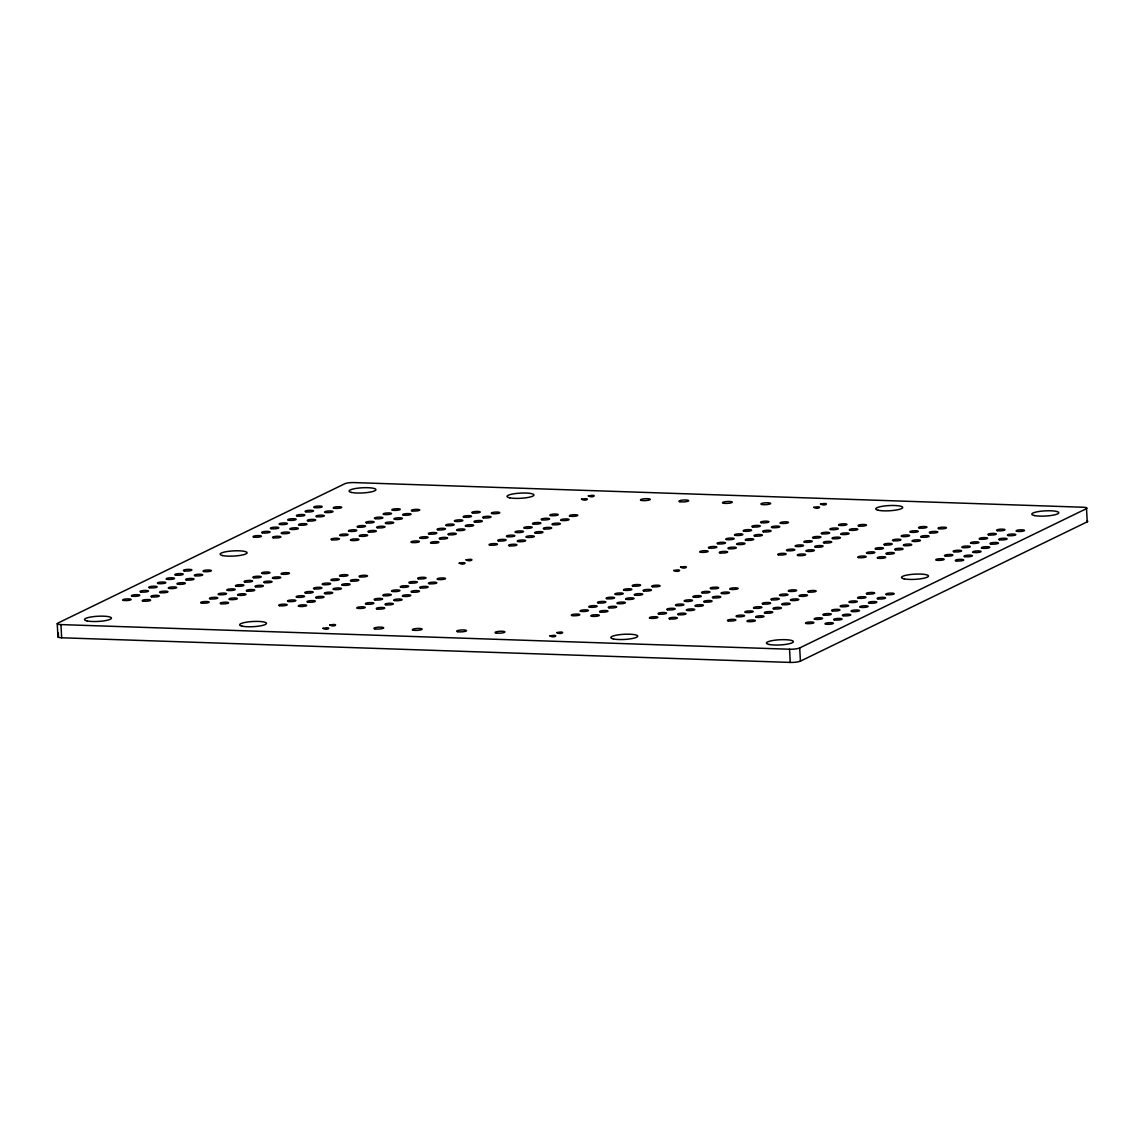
<?xml version="1.0" encoding="UTF-8"?>
<svg xmlns="http://www.w3.org/2000/svg" width="1145" height="1145" viewBox="0 0 1145 1145"><rect width="100%" height="100%" fill="white"/><g stroke="black" fill="none" stroke-linecap="round" stroke-linejoin="round"><path stroke-width="1.5" d="M1086.519 508.623A6.054 1.159 -3.1 0 0 1083.456 507.249L353.905 482.575A6.841 1.317 -3.1 0 0 344.874 483.72L57.78 623.152A6.24 1.202 -3.1 0 0 60.943 624.583L789.535 649.229A7.714 1.488 -3.1 0 0 799.697 647.941L1086.519 508.623L1087.235 521.834L800.412 661.137A7.714 1.488 -3.1 0 1 790.25 662.425L61.658 637.779A6.24 1.202 -3.1 0 1 58.495 636.362L58.323 633.056M799.697 647.941L800.412 661.137M789.535 649.229L790.25 662.425M60.943 624.583L61.658 637.779M57.25 623.724L57.966 636.921M1087.192 520.875A6.054 1.159 -3.1 0 1 1087.235 521.834M322.904 628.347C327.456 631.21 333.424 626.229 322.904 628.347M329.746 625.027C334.297 627.889 340.265 622.909 329.746 625.027M459.217 563.168C463.754 566.045 469.722 561.064 459.217 563.168M466.058 559.848C470.595 562.725 476.563 557.744 466.058 559.848M581.517 499.206C586.054 502.082 592.037 497.102 581.517 499.206M588.358 495.885C592.895 498.762 598.864 493.781 588.358 495.885M549.929 635.904C554.481 638.781 560.449 633.8 549.929 635.904M556.771 632.584C561.322 635.446 567.29 630.466 556.771 632.584M673.718 570.482C678.255 573.359 684.238 568.364 673.718 570.482M680.559 567.161C685.096 570.024 691.065 565.043 680.559 567.161M813.694 507.349C818.246 510.226 824.214 505.246 813.694 507.349M820.536 504.029C825.087 506.906 831.055 501.925 820.536 504.029M589.489 607.136A4.279 0.83 -3.1 0 0 596.846 606.607A4.279 0.83 -3.1 0 0 592.495 605.676A4.279 0.83 -3.1 0 0 589.489 607.136M87.092 620.933A13.468 2.591 -3.1 0 0 110.264 619.259A13.468 2.591 -3.1 0 0 96.581 616.325A13.468 2.591 -3.1 0 0 87.092 620.933M222.717 555.568A13.468 2.591 -3.1 0 0 245.889 553.894A13.468 2.591 -3.1 0 0 232.192 550.96A13.468 2.591 -3.1 0 0 222.717 555.568M769.025 644.449A13.468 2.591 -3.1 0 0 792.197 642.774A13.468 2.591 -3.1 0 0 778.5 639.84A13.468 2.591 -3.1 0 0 769.025 644.449M904.106 578.84A13.468 2.591 -3.1 0 0 927.278 577.166A13.468 2.591 -3.1 0 0 913.581 574.232A13.468 2.591 -3.1 0 0 904.106 578.84M242.182 626.172A13.468 2.591 -3.1 0 0 265.354 624.497A13.468 2.591 -3.1 0 0 251.671 621.578A13.468 2.591 -3.1 0 0 242.182 626.172M351.615 492.45A13.468 2.591 -3.1 0 0 374.787 490.776A13.468 2.591 -3.1 0 0 361.09 487.856A13.468 2.591 -3.1 0 0 351.615 492.45M613.391 638.953A13.468 2.591 -3.1 0 0 636.563 637.278A13.468 2.591 -3.1 0 0 622.866 634.359A13.468 2.591 -3.1 0 0 613.391 638.953M1034.407 515.551A13.468 2.591 -3.1 0 0 1057.579 513.876A13.468 2.591 -3.1 0 0 1043.882 510.942A13.468 2.591 -3.1 0 0 1034.407 515.551M509.625 497.803A13.468 2.591 -3.1 0 0 532.797 496.114A13.468 2.591 -3.1 0 0 519.1 493.194A13.468 2.591 -3.1 0 0 509.625 497.803M878.329 510.269A13.468 2.591 -3.1 0 0 901.501 508.595A13.468 2.591 -3.1 0 0 887.819 505.661A13.468 2.591 -3.1 0 0 878.329 510.269M142.939 601.053A4.279 0.83 -3.1 0 0 150.296 600.524A4.279 0.83 -3.1 0 0 145.945 599.594A4.279 0.83 -3.1 0 0 142.939 601.053M123.431 600.395A4.279 0.83 -3.1 0 0 130.788 599.865A4.279 0.83 -3.1 0 0 126.437 598.935A4.279 0.83 -3.1 0 0 123.431 600.395M151.627 596.831A4.279 0.83 -3.1 0 0 158.983 596.302A4.279 0.83 -3.1 0 0 154.632 595.371A4.279 0.83 -3.1 0 0 151.627 596.831M132.119 596.173A4.279 0.83 -3.1 0 0 139.475 595.643A4.279 0.83 -3.1 0 0 135.124 594.713A4.279 0.83 -3.1 0 0 132.119 596.173M160.314 592.623A4.279 0.83 -3.1 0 0 167.671 592.079A4.279 0.83 -3.1 0 0 163.32 591.163A4.279 0.83 -3.1 0 0 160.314 592.623M140.806 591.965A4.279 0.83 -3.1 0 0 148.163 591.421A4.279 0.83 -3.1 0 0 143.812 590.491A4.279 0.83 -3.1 0 0 140.806 591.965M169.002 588.401A4.279 0.83 -3.1 0 0 176.359 587.872A4.279 0.83 -3.1 0 0 172.008 586.941A4.279 0.83 -3.1 0 0 169.002 588.401M149.494 587.743A4.279 0.83 -3.1 0 0 156.851 587.213A4.279 0.83 -3.1 0 0 152.5 586.283A4.279 0.83 -3.1 0 0 149.494 587.743M177.675 584.179A4.279 0.83 -3.1 0 0 185.046 583.649A4.279 0.83 -3.1 0 0 180.695 582.719A4.279 0.83 -3.1 0 0 177.675 584.179M158.167 583.521A4.279 0.83 -3.1 0 0 165.524 582.991A4.279 0.83 -3.1 0 0 161.187 582.061A4.279 0.83 -3.1 0 0 158.167 583.521M186.363 579.957A4.279 0.83 -3.1 0 0 193.72 579.427A4.279 0.83 -3.1 0 0 189.383 578.497A4.279 0.83 -3.1 0 0 186.363 579.957M166.855 579.298A4.279 0.83 -3.1 0 0 174.212 578.769A4.279 0.83 -3.1 0 0 169.875 577.839A4.279 0.83 -3.1 0 0 166.855 579.298M195.051 575.735A4.279 0.83 -3.1 0 0 202.407 575.205A4.279 0.83 -3.1 0 0 198.071 574.275A4.279 0.83 -3.1 0 0 195.051 575.735M175.543 575.076A4.279 0.83 -3.1 0 0 182.899 574.547A4.279 0.83 -3.1 0 0 178.563 573.616A4.279 0.83 -3.1 0 0 175.543 575.076M203.738 571.527A4.279 0.83 -3.1 0 0 211.095 570.983A4.279 0.83 -3.1 0 0 206.758 570.067A4.279 0.83 -3.1 0 0 203.738 571.527M184.23 570.868A4.279 0.83 -3.1 0 0 191.587 570.324A4.279 0.83 -3.1 0 0 187.25 569.394A4.279 0.83 -3.1 0 0 184.23 570.868M220.971 603.701A4.279 0.83 -3.1 0 0 228.327 603.157A4.279 0.83 -3.1 0 0 223.976 602.241A4.279 0.83 -3.1 0 0 220.971 603.701M201.463 603.043A4.279 0.83 -3.1 0 0 208.819 602.499A4.279 0.83 -3.1 0 0 204.468 601.569A4.279 0.83 -3.1 0 0 201.463 603.043M229.658 599.479A4.279 0.83 -3.1 0 0 237.015 598.949A4.279 0.83 -3.1 0 0 232.664 598.019A4.279 0.83 -3.1 0 0 229.658 599.479M210.15 598.821A4.279 0.83 -3.1 0 0 217.507 598.291A4.279 0.83 -3.1 0 0 213.156 597.361A4.279 0.83 -3.1 0 0 210.15 598.821M238.346 595.257A4.279 0.83 -3.1 0 0 245.703 594.727A4.279 0.83 -3.1 0 0 241.352 593.797A4.279 0.83 -3.1 0 0 238.346 595.257M218.838 594.598A4.279 0.83 -3.1 0 0 226.195 594.069A4.279 0.83 -3.1 0 0 221.844 593.139A4.279 0.83 -3.1 0 0 218.838 594.598M247.034 591.035A4.279 0.83 -3.1 0 0 254.39 590.505A4.279 0.83 -3.1 0 0 250.039 589.575A4.279 0.83 -3.1 0 0 247.034 591.035M227.526 590.376A4.279 0.83 -3.1 0 0 234.882 589.847A4.279 0.83 -3.1 0 0 230.531 588.916A4.279 0.83 -3.1 0 0 227.526 590.376M255.721 586.812A4.279 0.83 -3.1 0 0 263.078 586.283A4.279 0.83 -3.1 0 0 258.727 585.353A4.279 0.83 -3.1 0 0 255.721 586.812M236.213 586.154A4.279 0.83 -3.1 0 0 243.57 585.625A4.279 0.83 -3.1 0 0 239.219 584.694A4.279 0.83 -3.1 0 0 236.213 586.154M264.409 582.605A4.279 0.83 -3.1 0 0 271.766 582.061A4.279 0.83 -3.1 0 0 267.415 581.145A4.279 0.83 -3.1 0 0 264.409 582.605M244.901 581.946A4.279 0.83 -3.1 0 0 252.258 581.402A4.279 0.83 -3.1 0 0 247.907 580.472A4.279 0.83 -3.1 0 0 244.901 581.946M273.082 578.382A4.279 0.83 -3.1 0 0 280.453 577.853A4.279 0.83 -3.1 0 0 276.102 576.923A4.279 0.83 -3.1 0 0 273.082 578.382M253.575 577.724A4.279 0.83 -3.1 0 0 260.931 577.194A4.279 0.83 -3.1 0 0 256.594 576.264A4.279 0.83 -3.1 0 0 253.575 577.724M281.77 574.16A4.279 0.83 -3.1 0 0 289.127 573.631A4.279 0.83 -3.1 0 0 284.79 572.7A4.279 0.83 -3.1 0 0 281.77 574.16M262.262 573.502A4.279 0.83 -3.1 0 0 269.619 572.972A4.279 0.83 -3.1 0 0 265.282 572.042A4.279 0.83 -3.1 0 0 262.262 573.502M299.002 606.335A4.279 0.83 -3.1 0 0 306.359 605.805A4.279 0.83 -3.1 0 0 302.008 604.875A4.279 0.83 -3.1 0 0 299.002 606.335M279.494 605.676A4.279 0.83 -3.1 0 0 286.851 605.147A4.279 0.83 -3.1 0 0 282.5 604.216A4.279 0.83 -3.1 0 0 279.494 605.676M307.69 602.113A4.279 0.83 -3.1 0 0 315.047 601.583A4.279 0.83 -3.1 0 0 310.696 600.653A4.279 0.83 -3.1 0 0 307.69 602.113M288.182 601.454A4.279 0.83 -3.1 0 0 295.539 600.925A4.279 0.83 -3.1 0 0 291.188 599.994A4.279 0.83 -3.1 0 0 288.182 601.454M316.378 597.89A4.279 0.83 -3.1 0 0 323.734 597.361A4.279 0.83 -3.1 0 0 319.383 596.431A4.279 0.83 -3.1 0 0 316.378 597.89M296.87 597.232A4.279 0.83 -3.1 0 0 304.226 596.702A4.279 0.83 -3.1 0 0 299.875 595.772A4.279 0.83 -3.1 0 0 296.87 597.232M325.065 593.683A4.279 0.83 -3.1 0 0 332.422 593.139A4.279 0.83 -3.1 0 0 328.071 592.223A4.279 0.83 -3.1 0 0 325.065 593.683M305.558 593.024A4.279 0.83 -3.1 0 0 312.914 592.48A4.279 0.83 -3.1 0 0 308.563 591.55A4.279 0.83 -3.1 0 0 305.558 593.024M333.753 589.46A4.279 0.83 -3.1 0 0 341.11 588.931A4.279 0.83 -3.1 0 0 336.759 588A4.279 0.83 -3.1 0 0 333.753 589.46M314.245 588.802A4.279 0.83 -3.1 0 0 321.602 588.272A4.279 0.83 -3.1 0 0 317.251 587.342A4.279 0.83 -3.1 0 0 314.245 588.802M342.441 585.238A4.279 0.83 -3.1 0 0 349.798 584.709A4.279 0.83 -3.1 0 0 345.447 583.778A4.279 0.83 -3.1 0 0 342.441 585.238M322.933 584.58A4.279 0.83 -3.1 0 0 330.29 584.05A4.279 0.83 -3.1 0 0 325.939 583.12A4.279 0.83 -3.1 0 0 322.933 584.58M351.129 581.016A4.279 0.83 -3.1 0 0 358.485 580.486A4.279 0.83 -3.1 0 0 354.134 579.556A4.279 0.83 -3.1 0 0 351.129 581.016M331.621 580.358A4.279 0.83 -3.1 0 0 338.977 579.828A4.279 0.83 -3.1 0 0 334.626 578.898A4.279 0.83 -3.1 0 0 331.621 580.358M359.816 576.794A4.279 0.83 -3.1 0 0 367.173 576.264A4.279 0.83 -3.1 0 0 362.822 575.334A4.279 0.83 -3.1 0 0 359.816 576.794M340.294 576.135A4.279 0.83 -3.1 0 0 347.665 575.606A4.279 0.83 -3.1 0 0 343.314 574.675A4.279 0.83 -3.1 0 0 340.294 576.135M377.034 608.968A4.279 0.83 -3.1 0 0 384.391 608.439A4.279 0.83 -3.1 0 0 380.04 607.508A4.279 0.83 -3.1 0 0 377.034 608.968M357.526 608.31A4.279 0.83 -3.1 0 0 364.883 607.78A4.279 0.83 -3.1 0 0 360.532 606.85A4.279 0.83 -3.1 0 0 357.526 608.31M385.722 604.76A4.279 0.83 -3.1 0 0 393.078 604.216A4.279 0.83 -3.1 0 0 388.728 603.3A4.279 0.83 -3.1 0 0 385.722 604.76M366.214 604.102A4.279 0.83 -3.1 0 0 373.571 603.558A4.279 0.83 -3.1 0 0 369.22 602.628A4.279 0.83 -3.1 0 0 366.214 604.102M394.41 600.538A4.279 0.83 -3.1 0 0 401.766 600.009A4.279 0.83 -3.1 0 0 397.415 599.078A4.279 0.83 -3.1 0 0 394.41 600.538M374.902 599.88A4.279 0.83 -3.1 0 0 382.258 599.35A4.279 0.83 -3.1 0 0 377.907 598.42A4.279 0.83 -3.1 0 0 374.902 599.88M403.097 596.316A4.279 0.83 -3.1 0 0 410.454 595.786A4.279 0.83 -3.1 0 0 406.103 594.856A4.279 0.83 -3.1 0 0 403.097 596.316M383.589 595.658A4.279 0.83 -3.1 0 0 390.946 595.128A4.279 0.83 -3.1 0 0 386.595 594.198A4.279 0.83 -3.1 0 0 383.589 595.658M411.785 592.094A4.279 0.83 -3.1 0 0 419.142 591.564A4.279 0.83 -3.1 0 0 414.791 590.634A4.279 0.83 -3.1 0 0 411.785 592.094M392.277 591.435A4.279 0.83 -3.1 0 0 399.634 590.906A4.279 0.83 -3.1 0 0 395.283 589.976A4.279 0.83 -3.1 0 0 392.277 591.435M420.473 587.872A4.279 0.83 -3.1 0 0 427.829 587.342A4.279 0.83 -3.1 0 0 423.478 586.412A4.279 0.83 -3.1 0 0 420.473 587.872M400.965 587.213A4.279 0.83 -3.1 0 0 408.321 586.684A4.279 0.83 -3.1 0 0 403.97 585.753A4.279 0.83 -3.1 0 0 400.965 587.213M429.16 583.664A4.279 0.83 -3.1 0 0 436.517 583.12A4.279 0.83 -3.1 0 0 432.166 582.204A4.279 0.83 -3.1 0 0 429.16 583.664M409.652 583.005A4.279 0.83 -3.1 0 0 417.009 582.461A4.279 0.83 -3.1 0 0 412.658 581.531A4.279 0.83 -3.1 0 0 409.652 583.005M437.848 579.442A4.279 0.83 -3.1 0 0 445.205 578.912A4.279 0.83 -3.1 0 0 440.854 577.982A4.279 0.83 -3.1 0 0 437.848 579.442M418.34 578.783A4.279 0.83 -3.1 0 0 425.697 578.254A4.279 0.83 -3.1 0 0 421.346 577.323A4.279 0.83 -3.1 0 0 418.34 578.783M591.621 616.239A4.279 0.83 -3.1 0 0 598.978 615.695A4.279 0.83 -3.1 0 0 594.641 614.765A4.279 0.83 -3.1 0 0 591.621 616.239M572.114 615.581A4.279 0.83 -3.1 0 0 579.47 615.037A4.279 0.83 -3.1 0 0 575.133 614.106A4.279 0.83 -3.1 0 0 572.114 615.581M600.309 612.017A4.279 0.83 -3.1 0 0 607.666 611.487A4.279 0.83 -3.1 0 0 603.329 610.557A4.279 0.83 -3.1 0 0 600.309 612.017M580.801 611.358A4.279 0.83 -3.1 0 0 588.158 610.815A4.279 0.83 -3.1 0 0 583.821 609.899A4.279 0.83 -3.1 0 0 580.801 611.358M608.997 607.795A4.279 0.83 -3.1 0 0 616.353 607.265A4.279 0.83 -3.1 0 0 612.017 606.335A4.279 0.83 -3.1 0 0 608.997 607.795M617.685 603.572A4.279 0.83 -3.1 0 0 625.041 603.043A4.279 0.83 -3.1 0 0 620.69 602.113A4.279 0.83 -3.1 0 0 617.685 603.572M598.177 602.914A4.279 0.83 -3.1 0 0 605.533 602.385A4.279 0.83 -3.1 0 0 601.182 601.454A4.279 0.83 -3.1 0 0 598.177 602.914M626.372 599.35A4.279 0.83 -3.1 0 0 633.729 598.821A4.279 0.83 -3.1 0 0 629.378 597.89A4.279 0.83 -3.1 0 0 626.372 599.35M606.864 598.692A4.279 0.83 -3.1 0 0 614.221 598.162A4.279 0.83 -3.1 0 0 609.87 597.232A4.279 0.83 -3.1 0 0 606.864 598.692M635.06 595.142A4.279 0.83 -3.1 0 0 642.417 594.598A4.279 0.83 -3.1 0 0 638.066 593.668A4.279 0.83 -3.1 0 0 635.06 595.142M615.552 594.47A4.279 0.83 -3.1 0 0 622.909 593.94A4.279 0.83 -3.1 0 0 618.558 593.01A4.279 0.83 -3.1 0 0 615.552 594.47M643.748 590.92A4.279 0.83 -3.1 0 0 651.104 590.391A4.279 0.83 -3.1 0 0 646.753 589.46A4.279 0.83 -3.1 0 0 643.748 590.92M624.24 590.262A4.279 0.83 -3.1 0 0 631.596 589.718A4.279 0.83 -3.1 0 0 627.245 588.802A4.279 0.83 -3.1 0 0 624.24 590.262M652.435 586.698A4.279 0.83 -3.1 0 0 659.792 586.168A4.279 0.83 -3.1 0 0 655.441 585.238A4.279 0.83 -3.1 0 0 652.435 586.698M632.927 586.04A4.279 0.83 -3.1 0 0 640.284 585.51A4.279 0.83 -3.1 0 0 635.933 584.58A4.279 0.83 -3.1 0 0 632.927 586.04M669.668 618.872A4.279 0.83 -3.1 0 0 677.024 618.343A4.279 0.83 -3.1 0 0 672.673 617.413A4.279 0.83 -3.1 0 0 669.668 618.872M650.145 618.214A4.279 0.83 -3.1 0 0 657.516 617.685A4.279 0.83 -3.1 0 0 653.165 616.754A4.279 0.83 -3.1 0 0 650.145 618.214M678.341 614.65A4.279 0.83 -3.1 0 0 685.698 614.121A4.279 0.83 -3.1 0 0 681.361 613.19A4.279 0.83 -3.1 0 0 678.341 614.65M658.833 613.992A4.279 0.83 -3.1 0 0 666.19 613.462A4.279 0.83 -3.1 0 0 661.853 612.532A4.279 0.83 -3.1 0 0 658.833 613.992M687.029 610.428A4.279 0.83 -3.1 0 0 694.385 609.899A4.279 0.83 -3.1 0 0 690.049 608.968A4.279 0.83 -3.1 0 0 687.029 610.428M667.521 609.77A4.279 0.83 -3.1 0 0 674.877 609.24A4.279 0.83 -3.1 0 0 670.541 608.31A4.279 0.83 -3.1 0 0 667.521 609.77M695.716 606.22A4.279 0.83 -3.1 0 0 703.073 605.676A4.279 0.83 -3.1 0 0 698.736 604.746A4.279 0.83 -3.1 0 0 695.716 606.22M676.208 605.562A4.279 0.83 -3.1 0 0 683.565 605.018A4.279 0.83 -3.1 0 0 679.228 604.088A4.279 0.83 -3.1 0 0 676.208 605.562M704.404 601.998A4.279 0.83 -3.1 0 0 711.761 601.468A4.279 0.83 -3.1 0 0 707.41 600.538A4.279 0.83 -3.1 0 0 704.404 601.998M684.896 601.34A4.279 0.83 -3.1 0 0 692.253 600.796A4.279 0.83 -3.1 0 0 687.902 599.88A4.279 0.83 -3.1 0 0 684.896 601.34M713.092 597.776A4.279 0.83 -3.1 0 0 720.448 597.246A4.279 0.83 -3.1 0 0 716.097 596.316A4.279 0.83 -3.1 0 0 713.092 597.776M693.584 597.117A4.279 0.83 -3.1 0 0 700.94 596.588A4.279 0.83 -3.1 0 0 696.589 595.658A4.279 0.83 -3.1 0 0 693.584 597.117M721.779 593.554A4.279 0.83 -3.1 0 0 729.136 593.024A4.279 0.83 -3.1 0 0 724.785 592.094A4.279 0.83 -3.1 0 0 721.779 593.554M702.271 592.895A4.279 0.83 -3.1 0 0 709.628 592.366A4.279 0.83 -3.1 0 0 705.277 591.435A4.279 0.83 -3.1 0 0 702.271 592.895M730.467 589.332A4.279 0.83 -3.1 0 0 737.824 588.802A4.279 0.83 -3.1 0 0 733.473 587.872A4.279 0.83 -3.1 0 0 730.467 589.332M710.959 588.673A4.279 0.83 -3.1 0 0 718.316 588.144A4.279 0.83 -3.1 0 0 713.965 587.213A4.279 0.83 -3.1 0 0 710.959 588.673M747.699 621.506A4.279 0.83 -3.1 0 0 755.056 620.976A4.279 0.83 -3.1 0 0 750.705 620.046A4.279 0.83 -3.1 0 0 747.699 621.506M728.191 620.848A4.279 0.83 -3.1 0 0 735.548 620.318A4.279 0.83 -3.1 0 0 731.197 619.388A4.279 0.83 -3.1 0 0 728.191 620.848M756.387 617.298A4.279 0.83 -3.1 0 0 763.744 616.754A4.279 0.83 -3.1 0 0 759.393 615.838A4.279 0.83 -3.1 0 0 756.387 617.298M736.879 616.64A4.279 0.83 -3.1 0 0 744.236 616.096A4.279 0.83 -3.1 0 0 739.885 615.166A4.279 0.83 -3.1 0 0 736.879 616.64M765.06 613.076A4.279 0.83 -3.1 0 0 772.431 612.546A4.279 0.83 -3.1 0 0 768.08 611.616A4.279 0.83 -3.1 0 0 765.06 613.076M745.552 612.418A4.279 0.83 -3.1 0 0 752.909 611.874A4.279 0.83 -3.1 0 0 748.572 610.958A4.279 0.83 -3.1 0 0 745.552 612.418M773.748 608.854A4.279 0.83 -3.1 0 0 781.105 608.324A4.279 0.83 -3.1 0 0 776.768 607.394A4.279 0.83 -3.1 0 0 773.748 608.854M754.24 608.195A4.279 0.83 -3.1 0 0 761.597 607.666A4.279 0.83 -3.1 0 0 757.26 606.736A4.279 0.83 -3.1 0 0 754.24 608.195M782.436 604.632A4.279 0.83 -3.1 0 0 789.792 604.102A4.279 0.83 -3.1 0 0 785.456 603.172A4.279 0.83 -3.1 0 0 782.436 604.632M762.928 603.973A4.279 0.83 -3.1 0 0 770.284 603.444A4.279 0.83 -3.1 0 0 765.948 602.513A4.279 0.83 -3.1 0 0 762.928 603.973M791.123 600.409A4.279 0.83 -3.1 0 0 798.48 599.88A4.279 0.83 -3.1 0 0 794.143 598.949A4.279 0.83 -3.1 0 0 791.123 600.409M771.615 599.751A4.279 0.83 -3.1 0 0 778.972 599.221A4.279 0.83 -3.1 0 0 774.635 598.291A4.279 0.83 -3.1 0 0 771.615 599.751M799.811 596.202A4.279 0.83 -3.1 0 0 807.168 595.658A4.279 0.83 -3.1 0 0 802.817 594.727A4.279 0.83 -3.1 0 0 799.811 596.202M780.303 595.543A4.279 0.83 -3.1 0 0 787.66 594.999A4.279 0.83 -3.1 0 0 783.309 594.069A4.279 0.83 -3.1 0 0 780.303 595.543M808.499 591.979A4.279 0.83 -3.1 0 0 815.855 591.45A4.279 0.83 -3.1 0 0 811.504 590.519A4.279 0.83 -3.1 0 0 808.499 591.979M788.991 591.321A4.279 0.83 -3.1 0 0 796.347 590.777A4.279 0.83 -3.1 0 0 791.996 589.861A4.279 0.83 -3.1 0 0 788.991 591.321M825.731 624.154A4.279 0.83 -3.1 0 0 833.088 623.624A4.279 0.83 -3.1 0 0 828.737 622.694A4.279 0.83 -3.1 0 0 825.731 624.154M806.223 623.495A4.279 0.83 -3.1 0 0 813.58 622.966A4.279 0.83 -3.1 0 0 809.229 622.036A4.279 0.83 -3.1 0 0 806.223 623.495M834.419 619.932A4.279 0.83 -3.1 0 0 841.775 619.402A4.279 0.83 -3.1 0 0 837.424 618.472A4.279 0.83 -3.1 0 0 834.419 619.932M814.911 619.273A4.279 0.83 -3.1 0 0 822.267 618.744A4.279 0.83 -3.1 0 0 817.916 617.813A4.279 0.83 -3.1 0 0 814.911 619.273M843.106 615.709A4.279 0.83 -3.1 0 0 850.463 615.18A4.279 0.83 -3.1 0 0 846.112 614.25A4.279 0.83 -3.1 0 0 843.106 615.709M823.599 615.051A4.279 0.83 -3.1 0 0 830.955 614.521A4.279 0.83 -3.1 0 0 826.604 613.591A4.279 0.83 -3.1 0 0 823.599 615.051M851.794 611.487A4.279 0.83 -3.1 0 0 859.151 610.958A4.279 0.83 -3.1 0 0 854.8 610.027A4.279 0.83 -3.1 0 0 851.794 611.487M832.286 610.829A4.279 0.83 -3.1 0 0 839.643 610.299A4.279 0.83 -3.1 0 0 835.292 609.369A4.279 0.83 -3.1 0 0 832.286 610.829M860.467 607.279A4.279 0.83 -3.1 0 0 867.838 606.736A4.279 0.83 -3.1 0 0 863.487 605.819A4.279 0.83 -3.1 0 0 860.467 607.279M840.96 606.621A4.279 0.83 -3.1 0 0 848.316 606.077A4.279 0.83 -3.1 0 0 843.979 605.147A4.279 0.83 -3.1 0 0 840.96 606.621M869.155 603.057A4.279 0.83 -3.1 0 0 876.512 602.528A4.279 0.83 -3.1 0 0 872.175 601.597A4.279 0.83 -3.1 0 0 869.155 603.057M849.647 602.399A4.279 0.83 -3.1 0 0 857.004 601.869A4.279 0.83 -3.1 0 0 852.667 600.939A4.279 0.83 -3.1 0 0 849.647 602.399M877.843 598.835A4.279 0.83 -3.1 0 0 885.199 598.305A4.279 0.83 -3.1 0 0 880.863 597.375A4.279 0.83 -3.1 0 0 877.843 598.835M858.335 598.177A4.279 0.83 -3.1 0 0 865.692 597.647A4.279 0.83 -3.1 0 0 861.355 596.717A4.279 0.83 -3.1 0 0 858.335 598.177M886.531 594.613A4.279 0.83 -3.1 0 0 893.887 594.083A4.279 0.83 -3.1 0 0 889.55 593.153A4.279 0.83 -3.1 0 0 886.531 594.613M867.023 593.954A4.279 0.83 -3.1 0 0 874.379 593.425A4.279 0.83 -3.1 0 0 870.028 592.495A4.279 0.83 -3.1 0 0 867.023 593.954M273.24 537.764A4.279 0.83 -3.1 0 0 280.597 537.234A4.279 0.83 -3.1 0 0 276.246 536.304A4.279 0.83 -3.1 0 0 273.24 537.764M253.732 537.105A4.279 0.83 -3.1 0 0 261.089 536.576A4.279 0.83 -3.1 0 0 256.738 535.645A4.279 0.83 -3.1 0 0 253.732 537.105M281.928 533.541A4.279 0.83 -3.1 0 0 289.284 533.012A4.279 0.83 -3.1 0 0 284.933 532.082A4.279 0.83 -3.1 0 0 281.928 533.541M262.42 532.883A4.279 0.83 -3.1 0 0 269.776 532.353A4.279 0.83 -3.1 0 0 265.425 531.423A4.279 0.83 -3.1 0 0 262.42 532.883M290.615 529.333A4.279 0.83 -3.1 0 0 297.972 528.79A4.279 0.83 -3.1 0 0 293.621 527.859A4.279 0.83 -3.1 0 0 290.615 529.333M271.107 528.661A4.279 0.83 -3.1 0 0 278.464 528.131A4.279 0.83 -3.1 0 0 274.113 527.201A4.279 0.83 -3.1 0 0 271.107 528.661M299.303 525.111A4.279 0.83 -3.1 0 0 306.66 524.582A4.279 0.83 -3.1 0 0 302.309 523.651A4.279 0.83 -3.1 0 0 299.303 525.111M279.795 524.453A4.279 0.83 -3.1 0 0 287.152 523.909A4.279 0.83 -3.1 0 0 282.801 522.993A4.279 0.83 -3.1 0 0 279.795 524.453M307.976 520.889A4.279 0.83 -3.1 0 0 315.347 520.36A4.279 0.83 -3.1 0 0 310.996 519.429A4.279 0.83 -3.1 0 0 307.976 520.889M288.468 520.231A4.279 0.83 -3.1 0 0 295.839 519.701A4.279 0.83 -3.1 0 0 291.488 518.771A4.279 0.83 -3.1 0 0 288.468 520.231M316.664 516.667A4.279 0.83 -3.1 0 0 324.021 516.137A4.279 0.83 -3.1 0 0 319.684 515.207A4.279 0.83 -3.1 0 0 316.664 516.667M297.156 516.009A4.279 0.83 -3.1 0 0 304.513 515.479A4.279 0.83 -3.1 0 0 300.176 514.549A4.279 0.83 -3.1 0 0 297.156 516.009M325.352 512.445A4.279 0.83 -3.1 0 0 332.708 511.915A4.279 0.83 -3.1 0 0 328.372 510.985A4.279 0.83 -3.1 0 0 325.352 512.445M305.844 511.786A4.279 0.83 -3.1 0 0 313.2 511.257A4.279 0.83 -3.1 0 0 308.864 510.326A4.279 0.83 -3.1 0 0 305.844 511.786M334.039 508.237A4.279 0.83 -3.1 0 0 341.396 507.693A4.279 0.83 -3.1 0 0 337.059 506.763A4.279 0.83 -3.1 0 0 334.039 508.237M314.531 507.564A4.279 0.83 -3.1 0 0 321.888 507.035A4.279 0.83 -3.1 0 0 317.551 506.104A4.279 0.83 -3.1 0 0 314.531 507.564M351.272 540.411A4.279 0.83 -3.1 0 0 358.628 539.867A4.279 0.83 -3.1 0 0 354.277 538.937A4.279 0.83 -3.1 0 0 351.272 540.411M331.764 539.753A4.279 0.83 -3.1 0 0 339.12 539.209A4.279 0.83 -3.1 0 0 334.769 538.279A4.279 0.83 -3.1 0 0 331.764 539.753M359.959 536.189A4.279 0.83 -3.1 0 0 367.316 535.66A4.279 0.83 -3.1 0 0 362.965 534.729A4.279 0.83 -3.1 0 0 359.959 536.189M340.451 535.531A4.279 0.83 -3.1 0 0 347.808 534.987A4.279 0.83 -3.1 0 0 343.457 534.071A4.279 0.83 -3.1 0 0 340.451 535.531M368.647 531.967A4.279 0.83 -3.1 0 0 376.004 531.437A4.279 0.83 -3.1 0 0 371.653 530.507A4.279 0.83 -3.1 0 0 368.647 531.967M349.139 531.309A4.279 0.83 -3.1 0 0 356.496 530.779A4.279 0.83 -3.1 0 0 352.145 529.849A4.279 0.83 -3.1 0 0 349.139 531.309M377.335 527.745A4.279 0.83 -3.1 0 0 384.691 527.215A4.279 0.83 -3.1 0 0 380.34 526.285A4.279 0.83 -3.1 0 0 377.335 527.745M357.827 527.086A4.279 0.83 -3.1 0 0 365.183 526.557A4.279 0.83 -3.1 0 0 360.832 525.627A4.279 0.83 -3.1 0 0 357.827 527.086M386.022 523.523A4.279 0.83 -3.1 0 0 393.379 522.993A4.279 0.83 -3.1 0 0 389.028 522.063A4.279 0.83 -3.1 0 0 386.022 523.523M366.514 522.864A4.279 0.83 -3.1 0 0 373.871 522.335A4.279 0.83 -3.1 0 0 369.52 521.404A4.279 0.83 -3.1 0 0 366.514 522.864M394.71 519.315A4.279 0.83 -3.1 0 0 402.067 518.771A4.279 0.83 -3.1 0 0 397.716 517.841A4.279 0.83 -3.1 0 0 394.71 519.315M375.202 518.656A4.279 0.83 -3.1 0 0 382.559 518.112A4.279 0.83 -3.1 0 0 378.208 517.182A4.279 0.83 -3.1 0 0 375.202 518.656M403.383 515.093A4.279 0.83 -3.1 0 0 410.754 514.563A4.279 0.83 -3.1 0 0 406.403 513.633A4.279 0.83 -3.1 0 0 403.383 515.093M383.876 514.434A4.279 0.83 -3.1 0 0 391.232 513.89A4.279 0.83 -3.1 0 0 386.895 512.974A4.279 0.83 -3.1 0 0 383.876 514.434M412.071 510.87A4.279 0.83 -3.1 0 0 419.428 510.341A4.279 0.83 -3.1 0 0 415.091 509.411A4.279 0.83 -3.1 0 0 412.071 510.87M392.563 510.212A4.279 0.83 -3.1 0 0 399.92 509.682A4.279 0.83 -3.1 0 0 395.583 508.752A4.279 0.83 -3.1 0 0 392.563 510.212M431.25 543.116A4.279 0.83 -3.1 0 0 438.607 542.573A4.279 0.83 -3.1 0 0 434.27 541.657A4.279 0.83 -3.1 0 0 431.25 543.116M411.742 542.458A4.279 0.83 -3.1 0 0 419.099 541.914A4.279 0.83 -3.1 0 0 414.762 540.984A4.279 0.83 -3.1 0 0 411.742 542.458M439.938 538.894A4.279 0.83 -3.1 0 0 447.294 538.365A4.279 0.83 -3.1 0 0 442.943 537.434A4.279 0.83 -3.1 0 0 439.938 538.894M420.43 538.236A4.279 0.83 -3.1 0 0 427.786 537.706A4.279 0.83 -3.1 0 0 423.435 536.776A4.279 0.83 -3.1 0 0 420.43 538.236M448.625 534.672A4.279 0.83 -3.1 0 0 455.982 534.142A4.279 0.83 -3.1 0 0 451.631 533.212A4.279 0.83 -3.1 0 0 448.625 534.672M429.117 534.014A4.279 0.83 -3.1 0 0 436.474 533.484A4.279 0.83 -3.1 0 0 432.123 532.554A4.279 0.83 -3.1 0 0 429.117 534.014M457.313 530.45A4.279 0.83 -3.1 0 0 464.67 529.92A4.279 0.83 -3.1 0 0 460.319 528.99A4.279 0.83 -3.1 0 0 457.313 530.45M437.805 529.792A4.279 0.83 -3.1 0 0 445.162 529.262A4.279 0.83 -3.1 0 0 440.811 528.332A4.279 0.83 -3.1 0 0 437.805 529.792M466.001 526.228A4.279 0.83 -3.1 0 0 473.357 525.698A4.279 0.83 -3.1 0 0 469.006 524.768A4.279 0.83 -3.1 0 0 466.001 526.228M446.493 525.569A4.279 0.83 -3.1 0 0 453.849 525.04A4.279 0.83 -3.1 0 0 449.498 524.109A4.279 0.83 -3.1 0 0 446.493 525.569M474.688 522.02A4.279 0.83 -3.1 0 0 482.045 521.476A4.279 0.83 -3.1 0 0 477.694 520.56A4.279 0.83 -3.1 0 0 474.688 522.02M455.18 521.361A4.279 0.83 -3.1 0 0 462.537 520.818A4.279 0.83 -3.1 0 0 458.186 519.887A4.279 0.83 -3.1 0 0 455.18 521.361M483.376 517.798A4.279 0.83 -3.1 0 0 490.733 517.268A4.279 0.83 -3.1 0 0 486.382 516.338A4.279 0.83 -3.1 0 0 483.376 517.798M463.868 517.139A4.279 0.83 -3.1 0 0 471.225 516.595A4.279 0.83 -3.1 0 0 466.874 515.679A4.279 0.83 -3.1 0 0 463.868 517.139M492.064 513.575A4.279 0.83 -3.1 0 0 499.42 513.046A4.279 0.83 -3.1 0 0 495.069 512.116A4.279 0.83 -3.1 0 0 492.064 513.575M472.556 512.917A4.279 0.83 -3.1 0 0 479.912 512.387A4.279 0.83 -3.1 0 0 475.561 511.457A4.279 0.83 -3.1 0 0 472.556 512.917M509.282 545.75A4.279 0.83 -3.1 0 0 516.638 545.22A4.279 0.83 -3.1 0 0 512.302 544.29A4.279 0.83 -3.1 0 0 509.282 545.75M489.774 545.092A4.279 0.83 -3.1 0 0 497.13 544.562A4.279 0.83 -3.1 0 0 492.794 543.632A4.279 0.83 -3.1 0 0 489.774 545.092M517.969 541.528A4.279 0.83 -3.1 0 0 525.326 540.998A4.279 0.83 -3.1 0 0 520.989 540.068A4.279 0.83 -3.1 0 0 517.969 541.528M498.461 540.869A4.279 0.83 -3.1 0 0 505.818 540.34A4.279 0.83 -3.1 0 0 501.481 539.409A4.279 0.83 -3.1 0 0 498.461 540.869M526.657 537.306A4.279 0.83 -3.1 0 0 534.014 536.776A4.279 0.83 -3.1 0 0 529.677 535.846A4.279 0.83 -3.1 0 0 526.657 537.306M507.149 536.647A4.279 0.83 -3.1 0 0 514.506 536.118A4.279 0.83 -3.1 0 0 510.155 535.187A4.279 0.83 -3.1 0 0 507.149 536.647M535.345 533.098A4.279 0.83 -3.1 0 0 542.701 532.554A4.279 0.83 -3.1 0 0 538.35 531.638A4.279 0.83 -3.1 0 0 535.345 533.098M515.837 532.439A4.279 0.83 -3.1 0 0 523.193 531.895A4.279 0.83 -3.1 0 0 518.842 530.965A4.279 0.83 -3.1 0 0 515.837 532.439M544.032 528.875A4.279 0.83 -3.1 0 0 551.389 528.346A4.279 0.83 -3.1 0 0 547.038 527.416A4.279 0.83 -3.1 0 0 544.032 528.875M524.524 528.217A4.279 0.83 -3.1 0 0 531.881 527.688A4.279 0.83 -3.1 0 0 527.53 526.757A4.279 0.83 -3.1 0 0 524.524 528.217M552.72 524.653A4.279 0.83 -3.1 0 0 560.077 524.124A4.279 0.83 -3.1 0 0 555.726 523.193A4.279 0.83 -3.1 0 0 552.72 524.653M533.212 523.995A4.279 0.83 -3.1 0 0 540.569 523.465A4.279 0.83 -3.1 0 0 536.218 522.535A4.279 0.83 -3.1 0 0 533.212 523.995M561.408 520.431A4.279 0.83 -3.1 0 0 568.764 519.902A4.279 0.83 -3.1 0 0 564.413 518.971A4.279 0.83 -3.1 0 0 561.408 520.431M541.9 519.773A4.279 0.83 -3.1 0 0 549.256 519.243A4.279 0.83 -3.1 0 0 544.905 518.313A4.279 0.83 -3.1 0 0 541.9 519.773M570.095 516.209A4.279 0.83 -3.1 0 0 577.452 515.679A4.279 0.83 -3.1 0 0 573.101 514.749A4.279 0.83 -3.1 0 0 570.095 516.209M550.588 515.551A4.279 0.83 -3.1 0 0 557.944 515.021A4.279 0.83 -3.1 0 0 553.593 514.091A4.279 0.83 -3.1 0 0 550.588 515.551M719.976 552.878A4.279 0.83 -3.1 0 0 727.333 552.348A4.279 0.83 -3.1 0 0 722.982 551.418A4.279 0.83 -3.1 0 0 719.976 552.878M700.468 552.219A4.279 0.83 -3.1 0 0 707.825 551.69A4.279 0.83 -3.1 0 0 703.474 550.759A4.279 0.83 -3.1 0 0 700.468 552.219M728.664 548.655A4.279 0.83 -3.1 0 0 736.02 548.126A4.279 0.83 -3.1 0 0 731.669 547.195A4.279 0.83 -3.1 0 0 728.664 548.655M709.156 547.997A4.279 0.83 -3.1 0 0 716.512 547.467A4.279 0.83 -3.1 0 0 712.161 546.537A4.279 0.83 -3.1 0 0 709.156 547.997M737.351 544.433A4.279 0.83 -3.1 0 0 744.708 543.904A4.279 0.83 -3.1 0 0 740.357 542.973A4.279 0.83 -3.1 0 0 737.351 544.433M717.843 543.775A4.279 0.83 -3.1 0 0 725.2 543.245A4.279 0.83 -3.1 0 0 720.849 542.315A4.279 0.83 -3.1 0 0 717.843 543.775M746.039 540.225A4.279 0.83 -3.1 0 0 753.396 539.681A4.279 0.83 -3.1 0 0 749.045 538.751A4.279 0.83 -3.1 0 0 746.039 540.225M726.531 539.553A4.279 0.83 -3.1 0 0 733.888 539.023A4.279 0.83 -3.1 0 0 729.537 538.093A4.279 0.83 -3.1 0 0 726.531 539.553M754.727 536.003A4.279 0.83 -3.1 0 0 762.083 535.474A4.279 0.83 -3.1 0 0 757.732 534.543A4.279 0.83 -3.1 0 0 754.727 536.003M735.219 535.345A4.279 0.83 -3.1 0 0 742.575 534.801A4.279 0.83 -3.1 0 0 738.224 533.885A4.279 0.83 -3.1 0 0 735.219 535.345M763.414 531.781A4.279 0.83 -3.1 0 0 770.771 531.251A4.279 0.83 -3.1 0 0 766.42 530.321A4.279 0.83 -3.1 0 0 763.414 531.781M743.906 531.123A4.279 0.83 -3.1 0 0 751.263 530.593A4.279 0.83 -3.1 0 0 746.912 529.663A4.279 0.83 -3.1 0 0 743.906 531.123M772.102 527.559A4.279 0.83 -3.1 0 0 779.459 527.029A4.279 0.83 -3.1 0 0 775.108 526.099A4.279 0.83 -3.1 0 0 772.102 527.559M752.594 526.9A4.279 0.83 -3.1 0 0 759.951 526.371A4.279 0.83 -3.1 0 0 755.6 525.44A4.279 0.83 -3.1 0 0 752.594 526.9M780.79 523.337A4.279 0.83 -3.1 0 0 788.146 522.807A4.279 0.83 -3.1 0 0 783.795 521.877A4.279 0.83 -3.1 0 0 780.79 523.337M761.282 522.678A4.279 0.83 -3.1 0 0 768.638 522.149A4.279 0.83 -3.1 0 0 764.287 521.218A4.279 0.83 -3.1 0 0 761.282 522.678M798.008 555.511A4.279 0.83 -3.1 0 0 805.364 554.981A4.279 0.83 -3.1 0 0 801.013 554.051A4.279 0.83 -3.1 0 0 798.008 555.511M778.5 554.853A4.279 0.83 -3.1 0 0 785.856 554.323A4.279 0.83 -3.1 0 0 781.505 553.393A4.279 0.83 -3.1 0 0 778.5 554.853M806.695 551.303A4.279 0.83 -3.1 0 0 814.052 550.759A4.279 0.83 -3.1 0 0 809.701 549.829A4.279 0.83 -3.1 0 0 806.695 551.303M787.188 550.63A4.279 0.83 -3.1 0 0 794.544 550.101A4.279 0.83 -3.1 0 0 790.193 549.171A4.279 0.83 -3.1 0 0 787.188 550.63M815.383 547.081A4.279 0.83 -3.1 0 0 822.74 546.551A4.279 0.83 -3.1 0 0 818.389 545.621A4.279 0.83 -3.1 0 0 815.383 547.081M795.875 546.423A4.279 0.83 -3.1 0 0 803.232 545.879A4.279 0.83 -3.1 0 0 798.881 544.963A4.279 0.83 -3.1 0 0 795.875 546.423M824.071 542.859A4.279 0.83 -3.1 0 0 831.427 542.329A4.279 0.83 -3.1 0 0 827.076 541.399A4.279 0.83 -3.1 0 0 824.071 542.859M804.563 542.2A4.279 0.83 -3.1 0 0 811.919 541.671A4.279 0.83 -3.1 0 0 807.568 540.741A4.279 0.83 -3.1 0 0 804.563 542.2M832.759 538.637A4.279 0.83 -3.1 0 0 840.115 538.107A4.279 0.83 -3.1 0 0 835.764 537.177A4.279 0.83 -3.1 0 0 832.759 538.637M813.251 537.978A4.279 0.83 -3.1 0 0 820.607 537.449A4.279 0.83 -3.1 0 0 816.256 536.518A4.279 0.83 -3.1 0 0 813.251 537.978M841.446 534.414A4.279 0.83 -3.1 0 0 848.803 533.885A4.279 0.83 -3.1 0 0 844.452 532.955A4.279 0.83 -3.1 0 0 841.446 534.414M821.938 533.756A4.279 0.83 -3.1 0 0 829.295 533.226A4.279 0.83 -3.1 0 0 824.944 532.296A4.279 0.83 -3.1 0 0 821.938 533.756M850.134 530.207A4.279 0.83 -3.1 0 0 857.49 529.663A4.279 0.83 -3.1 0 0 853.139 528.732A4.279 0.83 -3.1 0 0 850.134 530.207M830.626 529.534A4.279 0.83 -3.1 0 0 837.983 529.004A4.279 0.83 -3.1 0 0 833.632 528.074A4.279 0.83 -3.1 0 0 830.626 529.534M858.822 525.984A4.279 0.83 -3.1 0 0 866.178 525.455A4.279 0.83 -3.1 0 0 861.827 524.524A4.279 0.83 -3.1 0 0 858.822 525.984M839.314 525.326A4.279 0.83 -3.1 0 0 846.67 524.782A4.279 0.83 -3.1 0 0 842.319 523.866A4.279 0.83 -3.1 0 0 839.314 525.326M878 558.216A4.279 0.83 -3.1 0 0 885.357 557.687A4.279 0.83 -3.1 0 0 881.006 556.756A4.279 0.83 -3.1 0 0 878 558.216M858.492 557.558A4.279 0.83 -3.1 0 0 865.849 557.028A4.279 0.83 -3.1 0 0 861.498 556.098A4.279 0.83 -3.1 0 0 858.492 557.558M886.688 554.008A4.279 0.83 -3.1 0 0 894.045 553.464A4.279 0.83 -3.1 0 0 889.694 552.534A4.279 0.83 -3.1 0 0 886.688 554.008M867.18 553.336A4.279 0.83 -3.1 0 0 874.537 552.806A4.279 0.83 -3.1 0 0 870.186 551.876A4.279 0.83 -3.1 0 0 867.18 553.336M895.376 549.786A4.279 0.83 -3.1 0 0 902.732 549.256A4.279 0.83 -3.1 0 0 898.381 548.326A4.279 0.83 -3.1 0 0 895.376 549.786M875.853 549.128A4.279 0.83 -3.1 0 0 883.224 548.584A4.279 0.83 -3.1 0 0 878.873 547.668A4.279 0.83 -3.1 0 0 875.853 549.128M904.049 545.564A4.279 0.83 -3.1 0 0 911.406 545.034A4.279 0.83 -3.1 0 0 907.069 544.104A4.279 0.83 -3.1 0 0 904.049 545.564M884.541 544.905A4.279 0.83 -3.1 0 0 891.898 544.376A4.279 0.83 -3.1 0 0 887.561 543.446A4.279 0.83 -3.1 0 0 884.541 544.905M912.737 541.342A4.279 0.83 -3.1 0 0 920.093 540.812A4.279 0.83 -3.1 0 0 915.757 539.882A4.279 0.83 -3.1 0 0 912.737 541.342M893.229 540.683A4.279 0.83 -3.1 0 0 900.585 540.154A4.279 0.83 -3.1 0 0 896.249 539.223A4.279 0.83 -3.1 0 0 893.229 540.683M921.424 537.119A4.279 0.83 -3.1 0 0 928.781 536.59A4.279 0.83 -3.1 0 0 924.444 535.66A4.279 0.83 -3.1 0 0 921.424 537.119M901.916 536.461A4.279 0.83 -3.1 0 0 909.273 535.932A4.279 0.83 -3.1 0 0 904.936 535.001A4.279 0.83 -3.1 0 0 901.916 536.461M930.112 532.912A4.279 0.83 -3.1 0 0 937.469 532.368A4.279 0.83 -3.1 0 0 933.118 531.437A4.279 0.83 -3.1 0 0 930.112 532.912M910.604 532.239A4.279 0.83 -3.1 0 0 917.961 531.709A4.279 0.83 -3.1 0 0 913.61 530.779A4.279 0.83 -3.1 0 0 910.604 532.239M938.8 528.689A4.279 0.83 -3.1 0 0 946.156 528.16A4.279 0.83 -3.1 0 0 941.805 527.23A4.279 0.83 -3.1 0 0 938.8 528.689M919.292 528.031A4.279 0.83 -3.1 0 0 926.649 527.487A4.279 0.83 -3.1 0 0 922.297 526.571A4.279 0.83 -3.1 0 0 919.292 528.031M956.032 560.864A4.279 0.83 -3.1 0 0 963.389 560.334A4.279 0.83 -3.1 0 0 959.038 559.404A4.279 0.83 -3.1 0 0 956.032 560.864M936.524 560.206A4.279 0.83 -3.1 0 0 943.881 559.662A4.279 0.83 -3.1 0 0 939.53 558.746A4.279 0.83 -3.1 0 0 936.524 560.206M964.72 556.642A4.279 0.83 -3.1 0 0 972.076 556.112A4.279 0.83 -3.1 0 0 967.725 555.182A4.279 0.83 -3.1 0 0 964.72 556.642M945.212 555.983A4.279 0.83 -3.1 0 0 952.568 555.454A4.279 0.83 -3.1 0 0 948.217 554.524A4.279 0.83 -3.1 0 0 945.212 555.983M973.407 552.42A4.279 0.83 -3.1 0 0 980.764 551.89A4.279 0.83 -3.1 0 0 976.413 550.96A4.279 0.83 -3.1 0 0 973.407 552.42M953.899 551.761A4.279 0.83 -3.1 0 0 961.256 551.232A4.279 0.83 -3.1 0 0 956.905 550.301A4.279 0.83 -3.1 0 0 953.899 551.761M982.095 548.197A4.279 0.83 -3.1 0 0 989.452 547.668A4.279 0.83 -3.1 0 0 985.101 546.737A4.279 0.83 -3.1 0 0 982.095 548.197M962.587 547.539A4.279 0.83 -3.1 0 0 969.944 547.009A4.279 0.83 -3.1 0 0 965.593 546.079A4.279 0.83 -3.1 0 0 962.587 547.539M990.768 543.989A4.279 0.83 -3.1 0 0 998.139 543.446A4.279 0.83 -3.1 0 0 993.788 542.515A4.279 0.83 -3.1 0 0 990.768 543.989M971.261 543.317A4.279 0.83 -3.1 0 0 978.617 542.787A4.279 0.83 -3.1 0 0 974.28 541.857A4.279 0.83 -3.1 0 0 971.261 543.317M999.456 539.767A4.279 0.83 -3.1 0 0 1006.813 539.238A4.279 0.83 -3.1 0 0 1002.476 538.307A4.279 0.83 -3.1 0 0 999.456 539.767M979.948 539.109A4.279 0.83 -3.1 0 0 987.305 538.565A4.279 0.83 -3.1 0 0 982.968 537.649A4.279 0.83 -3.1 0 0 979.948 539.109M1008.144 535.545A4.279 0.83 -3.1 0 0 1015.5 535.016A4.279 0.83 -3.1 0 0 1011.164 534.085A4.279 0.83 -3.1 0 0 1008.144 535.545M988.636 534.887A4.279 0.83 -3.1 0 0 995.993 534.357A4.279 0.83 -3.1 0 0 991.656 533.427A4.279 0.83 -3.1 0 0 988.636 534.887M1016.832 531.323A4.279 0.83 -3.1 0 0 1024.188 530.793A4.279 0.83 -3.1 0 0 1019.851 529.863A4.279 0.83 -3.1 0 0 1016.832 531.323M997.324 530.665A4.279 0.83 -3.1 0 0 1004.68 530.135A4.279 0.83 -3.1 0 0 1000.344 529.205A4.279 0.83 -3.1 0 0 997.324 530.665M374.859 628.877A4.923 0.945 -3.1 0 0 383.317 628.261A4.923 0.945 -3.1 0 0 378.322 627.202A4.923 0.945 -3.1 0 0 374.859 628.877M413.259 630.179A4.923 0.945 -3.1 0 0 421.718 629.564A4.923 0.945 -3.1 0 0 416.723 628.49A4.923 0.945 -3.1 0 0 413.259 630.179M641.415 500.422A4.923 0.945 -3.1 0 0 649.873 499.807A4.923 0.945 -3.1 0 0 644.878 498.733A4.923 0.945 -3.1 0 0 641.415 500.422M679.815 501.71A4.923 0.945 -3.1 0 0 688.274 501.109A4.923 0.945 -3.1 0 0 683.279 500.036A4.923 0.945 -3.1 0 0 679.815 501.71M457.642 631.682A4.923 0.945 -3.1 0 0 466.101 631.067A4.923 0.945 -3.1 0 0 461.106 629.993A4.923 0.945 -3.1 0 0 457.642 631.682M496.043 632.97A4.923 0.945 -3.1 0 0 504.501 632.369A4.923 0.945 -3.1 0 0 499.506 631.296A4.923 0.945 -3.1 0 0 496.043 632.97M723.411 503.185A4.923 0.945 -3.1 0 0 731.87 502.583A4.923 0.945 -3.1 0 0 726.875 501.51A4.923 0.945 -3.1 0 0 723.411 503.185M761.811 504.487A4.923 0.945 -3.1 0 0 770.27 503.872A4.923 0.945 -3.1 0 0 765.275 502.812A4.923 0.945 -3.1 0 0 761.811 504.487"/></g></svg>
